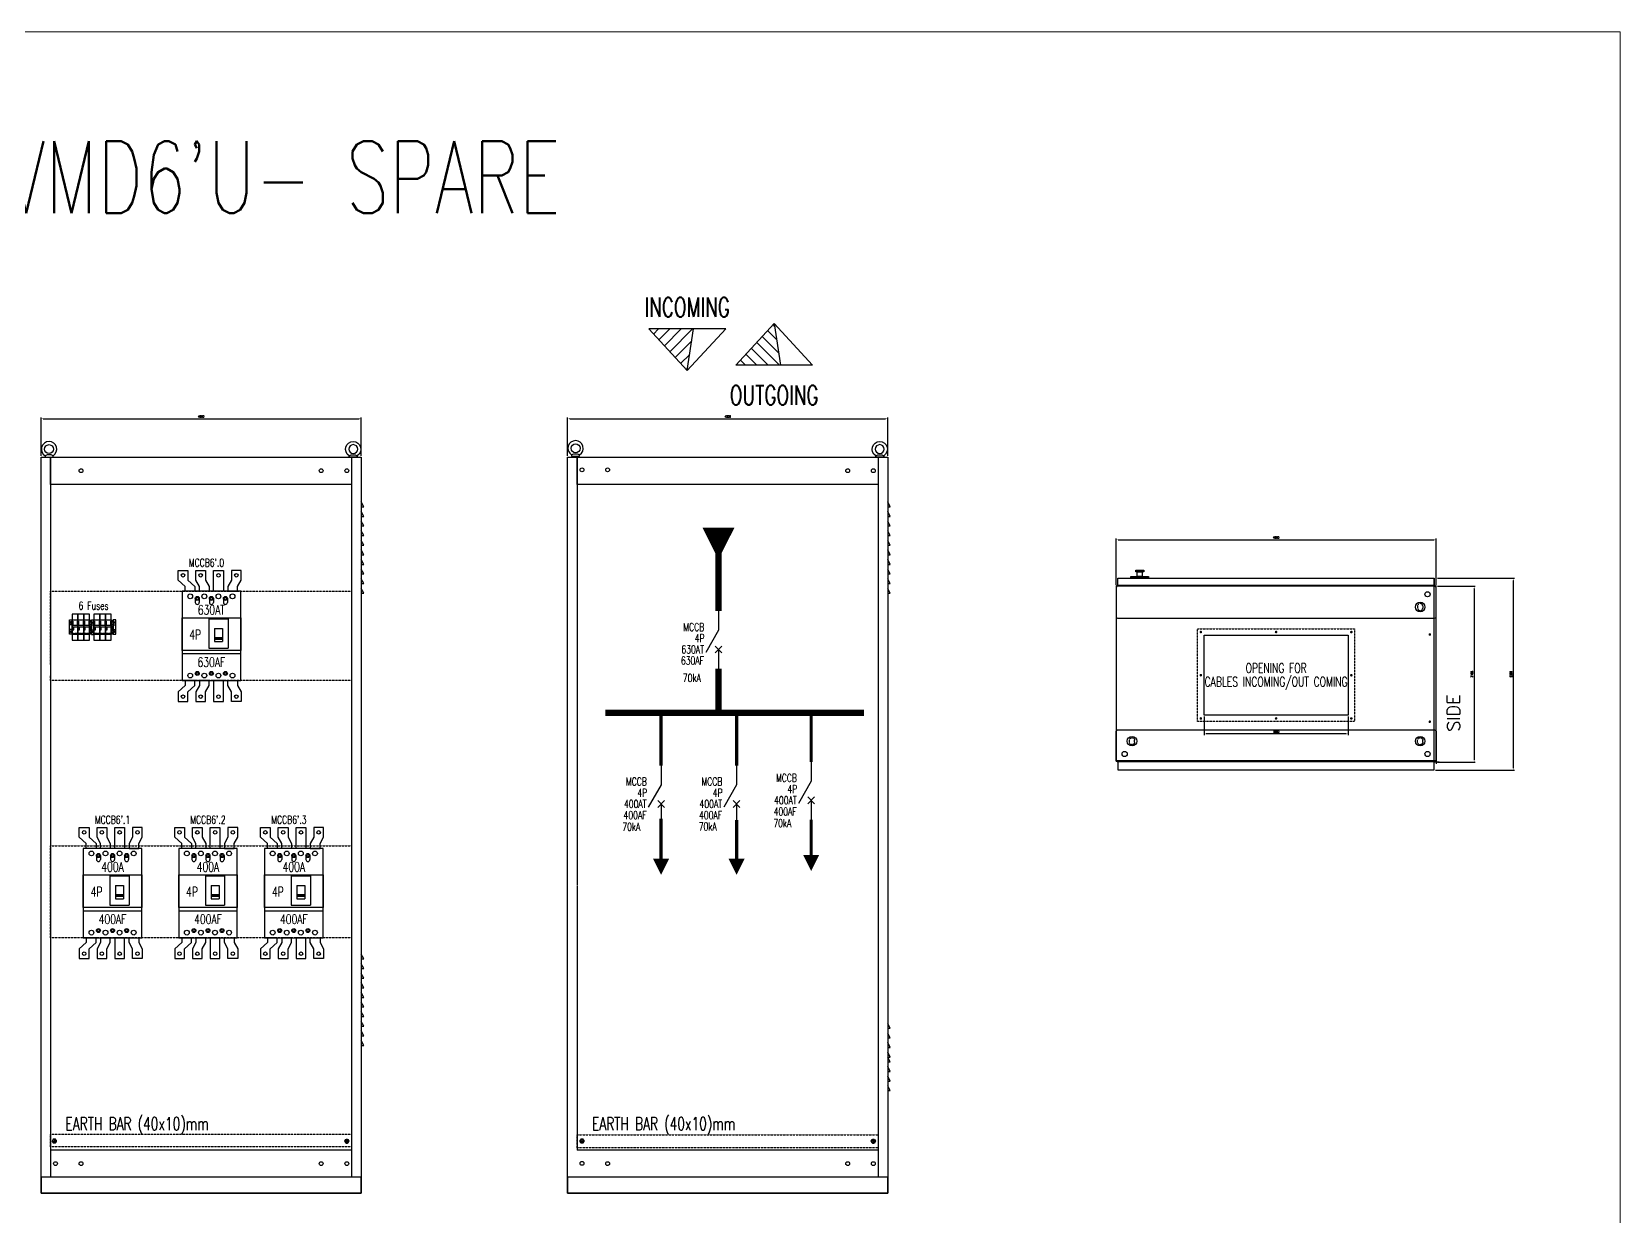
# Model space of a CAD drawing. Header units: inches. Extents: x 187 to 137830, y 99 to 66837.
# Drawn here: x 58208 to 78053, y 14538 to 29343 of the extents above; entities that cross this region are included whole.
import ezdxf
from ezdxf.enums import TextEntityAlignment as Align

# ---------------------------------------------------------------- set-up
doc = ezdxf.new("R2010")
doc.units = ezdxf.units.IN
doc.header["$MEASUREMENT"] = 0
doc.linetypes.add('HIDDEN', pattern=[0.375, 0.25, -0.125])
for name, color, linetype in [('accessory', 9, 'Continuous'), ('BOLT', 40, 'Continuous'), ('BUSBAR', 31, 'Continuous'), ('CHANGE', 4, 'Continuous'), ('Dim', 9, 'Continuous'), ('FRAME', 3, 'Continuous'), ('revise', 5, 'Continuous'), ('text', 2, 'Continuous')]:
    doc.layers.add(name, color=color, linetype=linetype)
doc.styles.add('SIMPLEX', font='SIMPLEX.shx', dxfattribs={"width": 0.7})
doc.styles.add('VNI-HELVE-CONDENSE', font='')
doc.styles.get('VNI-HELVE-CONDENSE').set_extended_font_data('VNI-Helve-Condense')
doc.dimstyles.new('STANDARD$0', dxfattribs={"dimscale": 2, "dimtxt": 12, "dimasz": 13, "dimexe": 10, "dimexo": 10, "dimgap": 10, "dimtad": 1, "dimdec": 0, "dimzin": 0, "dimdsep": 46, "dimtxsty": 'VNI-HELVE-CONDENSE', "dimcen": 2, "dimdle": 2, "dimclrd": 1, "dimclre": 1, "dimclrt": 2, "dimadec": 0, "dimazin": 0, "dimtfac": 1, "dimtdec": 0, "dimtofl": 0, "dimtmove": 0, "dimatfit": 3, "dimfxl": 1, "dimtolj": 1, "dimtzin": 0, "dimarcsym": 1})

# ---------------------------------------------------------------- blocks, each defined once
blk = doc.blocks.new('EYE BOLT')
at = {"layer": 'CHANGE'}
blk.add_line((-12.5, 0), (12.5, 0), dxfattribs=at)
at = {"layer": 'CHANGE', "linetype": 'Continuous'}
for p, q in [((12.5, 4.5), (6.1, 7)), ((12.5, 4.5), (6.1, 7)), ((12.5, 0), (12.5, 4.5)), ((12.5, 0), (12.5, 4.5))]:
    blk.add_line(p, q, dxfattribs=at)
blk.add_lwpolyline([(12.5, 0), (12.5, 4.5), (6.1, 7), (-6.1, 7), (-12.5, 4.5), (-12.5, 0)], dxfattribs=at)
blk.add_circle((0, 25), 14, dxfattribs=at)
blk.add_arc((0, 25), 24, 301.3323, 238.6677, dxfattribs=at)
blk = doc.blocks.new('*D82')
at = {"layer": 'DEFPOINTS', "color": 0, "transparency": 16777216}
for p in [(62324, 24506), (58324, 24026), (62324, 24026)]:
    blk.add_point(p, dxfattribs=at)
at = {"layer": 'Dim', "color": 8, "lineweight": -2, "transparency": 16777216}
for p, q in [((58324, 24041), (58324, 24521)), ((58351, 24506), (62297, 24506)), ((62324, 24041), (62324, 24521))]:
    blk.add_line(p, q, dxfattribs=at)
at = {"layer": 'Dim', "color": 8, "transparency": 16777216}
for points in [[(58351, 24510), (58351, 24501), (58324, 24506)], [(62297, 24510), (62297, 24501), (62324, 24506)]]:
    blk.add_solid(points, dxfattribs=at)
at = {"layer": 'Dim', "color": 6, "transparency": 16777216, "insert": (60324, 24534), "char_height": 27, "attachment_point": 5, "style": 'SIMPLEX'}
blk.add_mtext('\\A1;4000', dxfattribs=at)
blk = doc.blocks.new('BOL-12')
at = {"linetype": 'Continuous'}
for p, q in [((-13.4, 0), (13.4, 0)), ((-6, 10.4), (-12, 0)), ((-12, 0), (-6, -10.4)), ((6, 10.4), (-6, 10.4)), ((0, 13.4), (0, -13.4)), ((12, 0), (6, 10.4)), ((6, -10.4), (12, 0)), ((-6, -10.4), (6, -10.4))]:
    blk.add_line(p, q, dxfattribs=at)
for radius in [10.4, 8.39]:
    blk.add_circle((0, 0), radius, dxfattribs=at)
blk = doc.blocks.new('A$C0EF74EEC')
at = {"layer": 'CHANGE'}
for p, q in [((-30, -3.5), (-30, -94.5)), ((-30, -3.5), (30, -3.5)), ((-12.5, -33.5), (12.5, -33.5)), ((-12.5, -33.5), (-12.5, -74.5)), ((12.5, -33.5), (12.5, -74.5)), ((30, -3.5), (30, -94.5)), ((-30, -94.5), (30, -94.5)), ((-12.5, -74.5), (12.5, -74.5))]:
    blk.add_line(p, q, dxfattribs=at)
at = {"layer": 'CHANGE', "const_width": 10}
blk.add_lwpolyline([(-12.5, -64.5), (12.5, -64.5)], dxfattribs=at)
blk = doc.blocks.new('A$C50AB5FA1')
at = {"layer": 'CHANGE'}
blk.add_lwpolyline([(-91.5, 112), (91.5, 112), (91.5, 10), (-91.5, 10)], close=True, dxfattribs=at)
blk.add_blockref('A$C0EF74EEC', (22, 112), dxfattribs=at)
blk = doc.blocks.new('A$C0B0E2ACB')
at = {"layer": 'CHANGE'}
for p, q in [((-50.25, 162.5), (-50.25, 150)), ((-37.75, 162.5), (-37.75, 150)), ((-6.25, 162.5), (-6.25, 150)), ((6.25, 162.5), (6.25, 150)), ((37.75, 162.5), (37.75, 150)), ((50.25, 162.5), (50.25, 150))]:
    blk.add_line(p, q, dxfattribs=at)
at = {"layer": 'CHANGE', "linetype": 'Continuous', "ltscale": 0.4}
blk.add_line((-91.5, -10), (91.5, -10), dxfattribs=at)
blk.add_lwpolyline([(-91.5, -94.25), (91.5, -94.25), (91.5, 184.75), (-91.5, 184.75)], close=True, dxfattribs=at)
at = {"layer": 'CHANGE'}
for centre, radius in [((-66, 169), 7.5), ((-44, 162.5), 6.25), ((-44, 162.5), 6.25), ((-44, 162.5), 3.55), ((-22, 169), 7.5), ((0, 162.5), 6.25), ((0, 162.5), 6.25), ((0, 162.5), 3.55), ((22, 169), 7.5), ((44, 162.5), 6.25), ((44, 162.5), 3.55), ((66, 169), 7.5), ((-66, -78.5), 7.5), ((-44, -72), 6.25), ((-44, -72), 6.25), ((-44, -72), 3.55), ((-22, -78.5), 7.5), ((0, -72), 6.25), ((0, -72), 6.25), ((0, -72), 3.55), ((22, -78.5), 7.5), ((44, -72), 6.25), ((44, -72), 6.25), ((44, -72), 3.55), ((66, -78.5), 7.5)]:
    blk.add_circle(centre, radius, dxfattribs=at)
for centre in [(-44, 150), (0, 150), (44, 150)]:
    blk.add_arc(centre, 6.25, 180, 0, dxfattribs=at)
blk = doc.blocks.new('A$C25310AB9')
at = {"layer": 'CHANGE'}
for name, p in [('A$C0B0E2ACB', (91.5, 94.25)), ('A$C50AB5FA1', (91.5, 84.25))]:
    blk.add_blockref(name, p, dxfattribs=at)
blk = doc.blocks.new('A$C4D155230')
at = {"layer": 'CHANGE'}
for points in [[(-165, 204.5), (-165, 174.5), (-143, 154.5), (-143, 139.5), (-173.5, 139.5), (-173.5, 154.5), (-195.5, 174.5), (-195.5, 204.5), (-165, 204.5)], [(-109.5, 204.5), (-109.5, 174.5), (-98.5, 154.5), (-98.5, 139.5), (-129, 139.5), (-129, 154.5), (-140, 174.5), (-140, 204.5), (-109.5, 204.5)], [(-29, 204.5), (-29, 174.5), (-40, 154.5), (-40, 139.5), (-9.5, 139.5), (-9.5, 154.5), (1.5, 174.5), (1.5, 204.5), (-29, 204.5)], [(-165, -204.5), (-165, -174.5), (-143, -154.5), (-143, -139.5), (-173.5, -139.5), (-173.5, -154.5), (-195.5, -174.5), (-195.5, -204.5), (-165, -204.5)], [(-109.5, -204.5), (-109.5, -174.5), (-98.5, -154.5), (-98.5, -139.5), (-129, -139.5), (-129, -154.5), (-140, -174.5), (-140, -204.5), (-109.5, -204.5)], [(-29, -204.5), (-29, -174.5), (-40, -154.5), (-40, -139.5), (-9.5, -139.5), (-9.5, -154.5), (1.5, -174.5), (1.5, -204.5), (-29, -204.5)]]:
    blk.add_lwpolyline(points, dxfattribs=at)
for points in [[(-84.5, 204.5), (-54, 204.5), (-54, 139.5), (-84.5, 139.5)], [(-84.5, -204.5), (-54, -204.5), (-54, -139.5), (-84.5, -139.5)]]:
    blk.add_lwpolyline(points, close=True, dxfattribs=at)
for centre in [(-180.25, 189.5), (-124.75, 189.5), (-69.25, 189.5), (-13.75, 189.5), (-180.25, -189.5), (-124.75, -189.5), (-69.25, -189.5), (-13.75, -189.5)]:
    blk.add_circle(centre, 5.5, dxfattribs=at)
blk.add_blockref('A$C25310AB9', (-183, -139.5), dxfattribs=at)
at = {"layer": 'text', "style": 'SIMPLEX', "width": 0.7}
blk.add_text('400AF', height=30, dxfattribs=at).set_placement((-91.5, -81.77), align=Align.MIDDLE_CENTER)
blk = doc.blocks.new('A$C09140C5A')
at = {"layer": 'CHANGE'}
blk.add_blockref('A$C4D155230', (183, 0), dxfattribs=at)
at = {"layer": 'text', "style": 'SIMPLEX', "width": 0.7}
for tag, p in [('250A', (91.5, 81.6)), ('4P', (41.7, 3.9))]:
    blk.add_attdef(tag, text='', height=30, dxfattribs=at).set_placement(p, align=Align.MIDDLE)
blk = doc.blocks.new('0')
at = {"layer": 'CHANGE'}
for p, q in [((0, 19), (2, 19)), ((0, 6), (2, 6)), ((18, 5), (0, 5)), ((18, 0), (0, 0)), ((2, 19), (2, 6)), ((5, -8), (5, 0)), ((16, 19), (18, 19)), ((16, 19), (16, 6)), ((16, 6), (18, 6)), ((0, -8), (5, -8)), ((0.5, -1), (4, -1)), ((0.5, -1), (0.5, -7)), ((0.5, -7), (4, -7)), ((4, -7), (4, -1))]:
    blk.add_line(p, q, dxfattribs=at)
for points in [[(0, 23), (18, 23), (18, -23), (0, -23)], [(0, 23), (18, 23), (18, 5), (0, 5)]]:
    blk.add_lwpolyline(points, close=True, dxfattribs=at)
at = {"layer": 'text', "style": 'SIMPLEX', "width": 0.8}
blk.add_text('legrand', height=3, dxfattribs=at).set_placement((2, -21))
blk = doc.blocks.new('fuse')
at = {"layer": 'CHANGE'}
blk.add_lwpolyline([(18, 40.6), (0, 40.6), (0, -40.5), (18, -40.5)], close=True, dxfattribs=at)
blk.add_blockref('0', (0, 0))
blk = doc.blocks.new('End-stopper')
at = {"layer": 'CHANGE', "linetype": 'Continuous'}
for p, q in [((0, 7.5), (8, 7.5)), ((0, -7.5), (8, -7.5))]:
    blk.add_line(p, q, dxfattribs=at)
blk.add_lwpolyline([(0, -22.5), (8, -22.5), (8, 22.5), (0, 22.5)], close=True, dxfattribs=at)
at = {"layer": 'CHANGE', "linetype": 'Continuous', "const_width": 0.1}
for points in [[(6.2, 14.5), (1.8, 14.5)], [(4, 16.7), (4, 12.3)], [(6.2, -14.5), (1.8, -14.5)], [(4, -12.3), (4, -16.7)]]:
    blk.add_lwpolyline(points, dxfattribs=at)
at = {"layer": 'CHANGE', "linetype": 'Continuous'}
for centre, radius in [((4, 14.5), 2.5), ((4, 14.5), 2.2), ((4, -14.5), 2.5), ((4, -14.5), 2.2)]:
    blk.add_circle(centre, radius, dxfattribs=at)
blk = doc.blocks.new('1')
at = {"layer": 'CHANGE', "xscale": -1}
blk.add_blockref('End-stopper', (3089.7, 2178.7), dxfattribs=at)
blk = doc.blocks.new('e-04sqmm')
at = {"layer": 'CHANGE', "linetype": 'ByBlock'}
for p, q in [((6, 20), (0, 20)), ((6, 18), (0, 18)), ((6, 16), (0, 16)), ((6, 3), (0, 3)), ((6, -3), (0, -3)), ((6, -16), (0, -16)), ((6, -18), (0, -18)), ((6, -20), (0, -20))]:
    blk.add_line(p, q, dxfattribs=at)
blk.add_lwpolyline([(0, -21), (6, -21), (6, 21), (0, 21)], close=True, dxfattribs=at)
at = {"layer": 'CHANGE', "linetype": 'ByBlock', "const_width": 1}
for points in [[(1.4, 6.9), (4.6, 10.1)], [(1.4, -10.1), (4.6, -6.9)]]:
    blk.add_lwpolyline(points, dxfattribs=at)
at = {"layer": 'CHANGE', "linetype": 'ByBlock'}
for centre, radius in [((3, 8.5), 2.5), ((3, 0), 1), ((3, -8.5), 2.5)]:
    blk.add_circle(centre, radius, dxfattribs=at)
blk = doc.blocks.new('*D79')
at = {"layer": 'DEFPOINTS', "color": 0, "transparency": 16777216}
for p in [(68902, 24506), (64902, 24026), (68902, 24026)]:
    blk.add_point(p, dxfattribs=at)
at = {"layer": 'Dim', "color": 8, "lineweight": -2, "transparency": 16777216}
for p, q in [((64902, 24041), (64902, 24521)), ((64929, 24506), (68875, 24506)), ((68902, 24041), (68902, 24521))]:
    blk.add_line(p, q, dxfattribs=at)
at = {"layer": 'Dim', "color": 8, "transparency": 16777216}
for points in [[(64929, 24510), (64929, 24501), (64902, 24506)], [(68875, 24510), (68875, 24501), (68902, 24506)]]:
    blk.add_solid(points, dxfattribs=at)
at = {"layer": 'Dim', "color": 6, "transparency": 16777216, "insert": (66902, 24534), "char_height": 27, "attachment_point": 5, "style": 'SIMPLEX'}
blk.add_mtext('\\A1;4000', dxfattribs=at)
blk = doc.blocks.new('CB')
for p, q in [((0, 120), (0, 180)), ((0, 60), (-40, 130)), ((10.6, 109.4), (-10.6, 130.6)), ((-10.6, 109.4), (10.6, 130.6)), ((0, 0), (0, 60))]:
    blk.add_line(p, q)
blk = doc.blocks.new('*D66')
at = {"layer": 'DEFPOINTS', "color": 0, "transparency": 16777216}
for p in [(75754, 22412), (75754, 20214), (76227, 20214)]:
    blk.add_point(p, dxfattribs=at)
at = {"layer": 'Dim', "color": 8, "lineweight": -2, "transparency": 16777216}
for p, q in [((75769, 22412), (76242, 22412)), ((76227, 22385), (76227, 20241)), ((75769, 20214), (76242, 20214))]:
    blk.add_line(p, q, dxfattribs=at)
at = {"layer": 'Dim', "color": 8, "transparency": 16777216}
for points in [[(76223, 22385), (76232, 22385), (76227, 22412)], [(76223, 20241), (76232, 20241), (76227, 20214)]]:
    blk.add_solid(points, dxfattribs=at)
at = {"layer": 'Dim', "color": 6, "transparency": 16777216, "insert": (76199, 21313), "char_height": 27, "attachment_point": 5, "rotation": 90, "style": 'SIMPLEX'}
blk.add_mtext('\\A1;2198', dxfattribs=at)
blk = doc.blocks.new('*D67')
at = {"layer": 'DEFPOINTS', "color": 0, "transparency": 16777216}
for p in [(75754, 22512), (75730, 20113), (76715, 20113)]:
    blk.add_point(p, dxfattribs=at)
at = {"layer": 'Dim', "color": 8, "lineweight": -2, "transparency": 16777216}
for p, q in [((75769, 22512), (76730, 22512)), ((76715, 22485), (76715, 20140)), ((75745, 20113), (76730, 20113))]:
    blk.add_line(p, q, dxfattribs=at)
at = {"layer": 'Dim', "color": 8, "transparency": 16777216}
for points in [[(76711, 22485), (76720, 22485), (76715, 22512)], [(76711, 20140), (76720, 20140), (76715, 20113)]]:
    blk.add_solid(points, dxfattribs=at)
at = {"layer": 'Dim', "color": 6, "transparency": 16777216, "insert": (76687, 21313), "char_height": 27, "attachment_point": 5, "rotation": 90, "style": 'SIMPLEX'}
blk.add_mtext('\\A1;2399', dxfattribs=at)
blk = doc.blocks.new('A$C43AD0A24')
at = {"layer": 'CHANGE'}
for points in [[(-27.5, -5), (27.5, -5), (27.5, 0), (-27.5, 0)], [(-12.5, -25), (12.5, -25), (12.5, -20), (-12.5, -20)], [(-7.5, -20), (7.5, -20), (7.5, -5), (-7.5, -5)]]:
    blk.add_lwpolyline(points, close=True, dxfattribs=at)
blk = doc.blocks.new('*D68')
at = {"layer": 'DEFPOINTS', "color": 0, "transparency": 16777216}
for p in [(75754, 22992), (71754, 22412), (75754, 22412)]:
    blk.add_point(p, dxfattribs=at)
at = {"layer": 'Dim', "color": 8, "lineweight": -2, "transparency": 16777216}
for p, q in [((71754, 22427), (71754, 23007)), ((71781, 22992), (75727, 22992)), ((75754, 22427), (75754, 23007))]:
    blk.add_line(p, q, dxfattribs=at)
at = {"layer": 'Dim', "color": 8, "transparency": 16777216}
for points in [[(71781, 22997), (71781, 22988), (71754, 22992)], [(75727, 22997), (75727, 22988), (75754, 22992)]]:
    blk.add_solid(points, dxfattribs=at)
at = {"layer": 'Dim', "color": 6, "transparency": 16777216, "insert": (73754, 23021), "char_height": 27, "attachment_point": 5, "style": 'SIMPLEX'}
blk.add_mtext('\\A1;4000', dxfattribs=at)
blk = doc.blocks.new('A$C2A512ED8')
at = {"layer": 'FRAME', "linetype": 'HIDDEN'}
for p, q in [((3, 8), (-3, 8)), ((3, -8), (-3, -8))]:
    blk.add_line(p, q, dxfattribs=at)
for centre, start, end in [((-3, 0), 90, 270), ((3, 0), 270, 90)]:
    blk.add_arc(centre, 8, start, end, dxfattribs=at)
blk = doc.blocks.new('*D78')
at = {"layer": 'DEFPOINTS', "color": 0, "transparency": 16777216}
for p in [(72854, 20800), (74654, 20800), (72854, 20567)]:
    blk.add_point(p, dxfattribs=at)
at = {"layer": 'Dim', "color": 8, "lineweight": -2, "transparency": 16777216}
for p, q in [((72854, 20785), (72854, 20552)), ((74654, 20785), (74654, 20552)), ((74627, 20567), (72881, 20567))]:
    blk.add_line(p, q, dxfattribs=at)
at = {"layer": 'Dim', "color": 8, "transparency": 16777216}
for points in [[(72881, 20571), (72881, 20562), (72854, 20567)], [(74627, 20571), (74627, 20562), (74654, 20567)]]:
    blk.add_solid(points, dxfattribs=at)
at = {"layer": 'Dim', "color": 6, "transparency": 16777216, "insert": (73754, 20595), "char_height": 27, "attachment_point": 5, "style": 'SIMPLEX'}
blk.add_mtext('\\A1;1800', dxfattribs=at)
blk = doc.blocks.new('MCCB630AT')
at = {"layer": 'CHANGE'}
for points in [[(42445.3, 15765.2), (42445.3, 15735.2), (42467.3, 15715.2), (42467.3, 15700.2), (42436.8, 15700.2), (42436.8, 15715.2), (42414.8, 15735.2), (42414.8, 15765.2), (42445.3, 15765.2)], [(42500.8, 15765.2), (42500.8, 15735.2), (42511.8, 15715.2), (42511.8, 15700.2), (42481.3, 15700.2), (42481.3, 15715.2), (42470.3, 15735.2), (42470.3, 15765.2), (42500.8, 15765.2)], [(42581.3, 15765.2), (42581.3, 15735.2), (42570.3, 15715.2), (42570.3, 15700.2), (42600.8, 15700.2), (42600.8, 15715.2), (42611.8, 15735.2), (42611.8, 15765.2), (42581.3, 15765.2)], [(42445.3, 15356.2), (42445.3, 15386.2), (42467.3, 15406.2), (42467.3, 15421.2), (42436.8, 15421.2), (42436.8, 15406.2), (42414.8, 15386.2), (42414.8, 15356.2), (42445.3, 15356.2)], [(42500.8, 15356.2), (42500.8, 15386.2), (42511.8, 15406.2), (42511.8, 15421.2), (42481.3, 15421.2), (42481.3, 15406.2), (42470.3, 15386.2), (42470.3, 15356.2), (42500.8, 15356.2)], [(42581.3, 15356.2), (42581.3, 15386.2), (42570.3, 15406.2), (42570.3, 15421.2), (42600.8, 15421.2), (42600.8, 15406.2), (42611.8, 15386.2), (42611.8, 15356.2), (42581.3, 15356.2)]]:
    blk.add_lwpolyline(points, dxfattribs=at)
for points in [[(42525.8, 15765.2), (42556.3, 15765.2), (42556.3, 15700.2), (42525.8, 15700.2)], [(42525.8, 15356.2), (42556.3, 15356.2), (42556.3, 15421.2), (42525.8, 15421.2)]]:
    blk.add_lwpolyline(points, close=True, dxfattribs=at)
for centre in [(42430.1, 15750.2), (42485.6, 15750.2), (42541.1, 15750.2), (42596.6, 15750.2), (42430.1, 15371.2), (42485.6, 15371.2), (42541.1, 15371.2), (42596.6, 15371.2)]:
    blk.add_circle(centre, 5.5, dxfattribs=at)
blk.add_blockref('A$C25310AB9', (42427.3, 15421.2), dxfattribs=at)
at = {"layer": 'text', "ltscale": 100, "style": 'SIMPLEX', "width": 0.7}
blk.add_text("MCCB6'.0", height=25, dxfattribs=at).set_placement((42503.6, 15789.7), align=Align.MIDDLE_CENTER)
at = {"layer": 'text', "style": 'SIMPLEX', "width": 0.7}
blk.add_text('630AF', height=30, dxfattribs=at).set_placement((42518.8, 15478.9), align=Align.MIDDLE_CENTER)
for tag, p in [('630A', (42518.8, 15642.3)), ('4P', (42468.3, 15564.6))]:
    blk.add_attdef(tag, text='', height=30, dxfattribs=at).set_placement(p, align=Align.MIDDLE)

msp = doc.modelspace()

# ---------------------------------------------------------------- hatches: boundary and pattern name
at = {"layer": 'CHANGE', "linetype": 'Continuous'}
h = msp.add_hatch(dxfattribs=at)
h.set_pattern_fill('ANSI31', color=256, scale=800, angle=720, style=0)
h.set_pattern_definition([(45, (50710.97, -11902.94), (-70.71068, 70.71068), [])])
h.paths.add_polyline_path([(66477.17, 25627.74), (66397.17, 25107.74), (65917.17, 25627.74)])
h = msp.add_hatch(dxfattribs=at)
h.set_pattern_fill('ANSI31', color=256, scale=800, angle=720, style=0)
h.set_pattern_definition([(315, (51797.35, 62706.72), (-70.71068, -70.71068), [])])
h.paths.add_polyline_path([(67563.55, 25176.04), (67483.55, 25696.04), (67003.55, 25176.04)])

# ---------------------------------------------------------------- linework, layer by layer
at = {"color": 6, "linetype": 'Continuous', "lineweight": 0}
msp.add_lwpolyline([(42373.47, 29342.53), (78052.6, 29342.53), (78052.6, 565.8), (42373.47, 565.8)], close=True, dxfattribs=at)
at = {"const_width": 16}
for points in [[(72805.52, 21839.85, 1), (72821.52, 21839.85, 1)], [(73745.52, 21839.85, -1), (73761.52, 21839.85, -1)], [(74701.52, 21839.85, -1), (74685.52, 21839.85, -1)], [(75681.52, 21808.57, 1), (75665.52, 21808.57, 1)], [(72805.52, 21299.85, 1), (72821.52, 21299.85, 1)], [(74701.52, 21299.85, -1), (74685.52, 21299.85, -1)], [(72805.52, 20759.85, -1), (72821.52, 20759.85, -1)], [(73745.52, 20759.85, 1), (73761.52, 20759.85, 1)], [(74701.52, 20759.85, 1), (74685.52, 20759.85, 1)], [(75681.52, 20718.91, -1), (75665.52, 20718.91, -1)]]:
    msp.add_lwpolyline(points, format="xyb", close=True, dxfattribs=at)
at = {"layer": 'accessory', "linetype": 'HIDDEN'}
msp.add_lwpolyline([(72773.52, 20719.85), (72773.52, 21879.85), (74733.52, 21879.85), (74733.52, 20719.85)], close=True, dxfattribs=at)
at = {"layer": 'BUSBAR'}
for points in [[(66787.25, 22746.08, 0, 400, 0), (66787.25, 23146.08, 640, 640, 0)], [(66787.25, 22746.08, 0, 200, 0), (66787.25, 22946.08, 320, 320, 0)], [(66787.25, 22746.08, 0, 200, 0), (66787.25, 22946.08, 320, 320, 0)], [(65373.14, 20829.2, 80, 80, 0), (68603.62, 20829.2, 0, 0, 0)], [(66070.04, 18806.5, 0, 200, 0), (66070.04, 19006.5, 320, 320, 0)], [(67013.3, 18806.5, 0, 200, 0), (67013.3, 19006.5, 320, 320, 0)], [(67945.2, 18851.91, 0, 200, 0), (67945.2, 19051.91, 320, 320, 0)]]:
    msp.add_lwpolyline(points, format="xyseb", dxfattribs=at)
for points, const_width in [([(66787.25, 22102.49), (66787.25, 22980.84)], 80), ([(66787.25, 21382.49), (66787.25, 20829.2)], 80), ([(66070.04, 20170.86), (66070.04, 20829.2)], 40), ([(67013.3, 20170.86), (67013.3, 20829.2)], 40), ([(67945.2, 20216.27), (67945.2, 20829.2)], 40), ([(66070.04, 19506.59), (66070.04, 19006.5)], 40), ([(67013.3, 19491.1), (67013.3, 19006.5)], 40), ([(67945.2, 19496.27), (67945.2, 19051.91)], 40)]:
    msp.add_lwpolyline(points, dxfattribs=dict(at, const_width=const_width))
at = {"layer": 'BUSBAR', "linetype": 'HIDDEN'}
for points in [[(62204.2, 15405.77), (58444.2, 15405.77), (58444.2, 15565.77), (62204.2, 15565.77)], [(68781.94, 15394.77), (65021.94, 15394.77), (65021.94, 15554.77), (68781.94, 15554.77)]]:
    msp.add_lwpolyline(points, close=True, dxfattribs=at)
at = {"layer": 'CHANGE', "linetype": 'Continuous'}
for p, q in [((66396.18, 25108.82), (66476.18, 25628.82)), ((67483.55, 25696.04), (67563.55, 25176.04))]:
    msp.add_line(p, q, dxfattribs=at)
for points in [[(66877.17, 25627.74), (65917.17, 25627.74), (66397.17, 25107.74), (66397.17, 25107.74)], [(67963.55, 25176.04), (67003.55, 25176.04), (67483.55, 25696.04), (67483.55, 25696.04)]]:
    msp.add_lwpolyline(points, close=True, dxfattribs=at)
at = {"layer": 'CHANGE', "linetype": 'ByBlock'}
for points in [[(62324.2, 23405.77), (62355.2, 23405.77), (62324.2, 23465.77)], [(62324.2, 23405.77), (62355.2, 23405.77), (62324.2, 23465.77)], [(68901.94, 23405.77), (68932.94, 23405.77), (68901.94, 23465.77)], [(68901.94, 23405.77), (68932.94, 23405.77), (68901.94, 23465.77)], [(62324.2, 23285.77), (62355.2, 23285.77), (62324.2, 23345.77)], [(62324.2, 23285.77), (62355.2, 23285.77), (62324.2, 23345.77)], [(62324.2, 23165.77), (62355.2, 23165.77), (62324.2, 23225.77)], [(62324.2, 23165.77), (62355.2, 23165.77), (62324.2, 23225.77)], [(68901.94, 23285.77), (68932.94, 23285.77), (68901.94, 23345.77)], [(68901.94, 23285.77), (68932.94, 23285.77), (68901.94, 23345.77)], [(68901.94, 23165.77), (68932.94, 23165.77), (68901.94, 23225.77)], [(68901.94, 23165.77), (68932.94, 23165.77), (68901.94, 23225.77)], [(62324.2, 23045.77), (62355.2, 23045.77), (62324.2, 23105.77)], [(62324.2, 23045.77), (62355.2, 23045.77), (62324.2, 23105.77)], [(68901.94, 23045.77), (68932.94, 23045.77), (68901.94, 23105.77)], [(68901.94, 23045.77), (68932.94, 23045.77), (68901.94, 23105.77)], [(62324.2, 22925.77), (62355.2, 22925.77), (62324.2, 22985.77)], [(62324.2, 22925.77), (62355.2, 22925.77), (62324.2, 22985.77)], [(62324.2, 22805.77), (62355.2, 22805.77), (62324.2, 22865.77)], [(62324.2, 22805.77), (62355.2, 22805.77), (62324.2, 22865.77)], [(68901.94, 22925.77), (68932.94, 22925.77), (68901.94, 22985.77)], [(68901.94, 22925.77), (68932.94, 22925.77), (68901.94, 22985.77)], [(68901.94, 22805.77), (68932.94, 22805.77), (68901.94, 22865.77)], [(68901.94, 22805.77), (68932.94, 22805.77), (68901.94, 22865.77)], [(62324.2, 22685.77), (62355.2, 22685.77), (62324.2, 22745.77)], [(62324.2, 22685.77), (62355.2, 22685.77), (62324.2, 22745.77)], [(62324.2, 22565.77), (62355.2, 22565.77), (62324.2, 22625.77)], [(62324.2, 22565.77), (62355.2, 22565.77), (62324.2, 22625.77)], [(68901.94, 22685.77), (68932.94, 22685.77), (68901.94, 22745.77)], [(68901.94, 22685.77), (68932.94, 22685.77), (68901.94, 22745.77)], [(68901.94, 22565.77), (68932.94, 22565.77), (68901.94, 22625.77)], [(68901.94, 22565.77), (68932.94, 22565.77), (68901.94, 22625.77)], [(62324.2, 22445.77), (62355.2, 22445.77), (62324.2, 22505.77)], [(62324.2, 22445.77), (62355.2, 22445.77), (62324.2, 22505.77)], [(68901.94, 22445.77), (68932.94, 22445.77), (68901.94, 22505.77)], [(68901.94, 22445.77), (68932.94, 22445.77), (68901.94, 22505.77)], [(62324.2, 22325.77), (62355.2, 22325.77), (62324.2, 22385.77)], [(62324.2, 22325.77), (62355.2, 22325.77), (62324.2, 22385.77)], [(68901.94, 22325.77), (68932.94, 22325.77), (68901.94, 22385.77)], [(68901.94, 22325.77), (68932.94, 22325.77), (68901.94, 22385.77)], [(62324.2, 17753.72), (62355.2, 17753.72), (62324.2, 17813.72)], [(62324.2, 17753.72), (62355.2, 17753.72), (62324.2, 17813.72)], [(62324.2, 17633.72), (62355.2, 17633.72), (62324.2, 17693.72)], [(62324.2, 17633.72), (62355.2, 17633.72), (62324.2, 17693.72)], [(62324.2, 17513.72), (62355.2, 17513.72), (62324.2, 17573.72)], [(62324.2, 17513.72), (62355.2, 17513.72), (62324.2, 17573.72)], [(62324.2, 17393.72), (62355.2, 17393.72), (62324.2, 17453.72)], [(62324.2, 17393.72), (62355.2, 17393.72), (62324.2, 17453.72)], [(62324.2, 17273.72), (62355.2, 17273.72), (62324.2, 17333.72)], [(62324.2, 17273.72), (62355.2, 17273.72), (62324.2, 17333.72)], [(62324.2, 17153.72), (62355.2, 17153.72), (62324.2, 17213.72)], [(62324.2, 17153.72), (62355.2, 17153.72), (62324.2, 17213.72)], [(62324.2, 17033.72), (62355.2, 17033.72), (62324.2, 17093.72)], [(62324.2, 17033.72), (62355.2, 17033.72), (62324.2, 17093.72)], [(62324.2, 16913.72), (62355.2, 16913.72), (62324.2, 16973.72)], [(62324.2, 16913.72), (62355.2, 16913.72), (62324.2, 16973.72)], [(68901.94, 16888.06), (68932.94, 16888.06), (68901.94, 16948.06)], [(68901.94, 16888.06), (68932.94, 16888.06), (68901.94, 16948.06)], [(62324.2, 16793.72), (62355.2, 16793.72), (62324.2, 16853.72)], [(62324.2, 16793.72), (62355.2, 16793.72), (62324.2, 16853.72)], [(62324.2, 16673.72), (62355.2, 16673.72), (62324.2, 16733.72)], [(62324.2, 16673.72), (62355.2, 16673.72), (62324.2, 16733.72)], [(68901.94, 16768.06), (68932.94, 16768.06), (68901.94, 16828.06)], [(68901.94, 16768.06), (68932.94, 16768.06), (68901.94, 16828.06)], [(68901.94, 16648.06), (68932.94, 16648.06), (68901.94, 16708.06)], [(68901.94, 16648.06), (68932.94, 16648.06), (68901.94, 16708.06)], [(68901.94, 16528.06), (68932.94, 16528.06), (68901.94, 16588.06)], [(68901.94, 16528.06), (68932.94, 16528.06), (68901.94, 16588.06)], [(68901.94, 16468.06), (68932.94, 16468.06), (68901.94, 16528.06)], [(68901.94, 16468.06), (68932.94, 16468.06), (68901.94, 16528.06)], [(68901.94, 16348.06), (68932.94, 16348.06), (68901.94, 16408.06)], [(68901.94, 16348.06), (68932.94, 16348.06), (68901.94, 16408.06)], [(68901.94, 16228.06), (68932.94, 16228.06), (68901.94, 16288.06)], [(68901.94, 16228.06), (68932.94, 16228.06), (68901.94, 16288.06)], [(68901.94, 16108.06), (68932.94, 16108.06), (68901.94, 16168.06)], [(68901.94, 16108.06), (68932.94, 16108.06), (68901.94, 16168.06)]]:
    msp.add_lwpolyline(points, dxfattribs=at)
msp.add_lwpolyline([(74653.52, 20799.85), (72853.52, 20799.85), (72853.52, 21799.85), (74653.52, 21799.85)], close=True, dxfattribs=at)
at = {"layer": 'CHANGE', "linetype": 'Continuous'}
for centre in [(75553.52, 22152.24), (71953.52, 20475.5), (75553.52, 20475.5)]:
    msp.add_circle(centre, 60, dxfattribs=at)
at = {"layer": 'FRAME'}
for p, q in [((58444.2, 24025.77), (58444.2, 21473.9)), ((62204.2, 24025.77), (62204.2, 21473.9)), ((65021.94, 24025.77), (65021.94, 18681.49)), ((68781.94, 24025.77), (68781.94, 18673.9)), ((58444.2, 21473.9), (58444.2, 15025.77)), ((62204.2, 21473.9), (62204.2, 15025.77)), ((65021.94, 18673.9), (65021.94, 15365.77)), ((68781.94, 18673.9), (68781.94, 15025.77)), ((62204.2, 15365.77), (58444.2, 15365.77)), ((68781.94, 15365.77), (65021.94, 15365.77))]:
    msp.add_line(p, q, dxfattribs=at)
at = {"layer": 'FRAME', "linetype": 'ByBlock'}
for p, q in [((75729.52, 22012.24), (75729.52, 22512.24)), ((75729.52, 20615.5), (75729.52, 22012.24)), ((75729.52, 20115.5), (75729.52, 20615.5))]:
    msp.add_line(p, q, dxfattribs=at)
at = {"layer": 'FRAME'}
for points in [[(58324.2, 21473.9), (58324.2, 24025.77), (62324.2, 24025.77), (62324.2, 21473.9)], [(64901.94, 18673.9), (64901.94, 24025.77), (68901.94, 24025.77), (68901.94, 18673.9)], [(62324.2, 21473.9), (62324.2, 14825.77), (58324.2, 14825.77), (58324.2, 21473.9)], [(68901.94, 18673.9), (68901.94, 14825.77), (64901.94, 14825.77), (64901.94, 18673.9)]]:
    msp.add_lwpolyline(points, dxfattribs=at)
for points in [[(62204.2, 23685.77), (58444.2, 23685.77), (58444.2, 24025.77), (62204.2, 24025.77)], [(68781.94, 23685.77), (65021.94, 23685.77), (65021.94, 24025.77), (68781.94, 24025.77)], [(62324.2, 15025.77), (58324.2, 15025.77), (58324.2, 14825.77), (62324.2, 14825.77)], [(68901.94, 15025.77), (64901.94, 15025.77), (64901.94, 14825.77), (68901.94, 14825.77)]]:
    msp.add_lwpolyline(points, close=True, dxfattribs=at)
at = {"layer": 'FRAME', "const_width": 20}
msp.add_lwpolyline([(71777.52, 22422.24), (75729.52, 22422.24)], dxfattribs=at)
at = {"layer": 'FRAME', "linetype": 'ByBlock'}
for points in [[(71777.52, 22412.24), (71777.52, 22512.24), (75729.52, 22512.24), (75729.52, 22412.24)], [(75753.52, 22012.24), (75753.52, 22412.24), (71753.52, 22412.24), (71753.52, 22012.24)], [(71753.52, 22012.24), (71753.52, 20615.5)], [(75753.52, 20615.5), (75753.52, 22012.24)], [(71753.52, 20615.5), (71753.52, 20235.5), (75753.52, 20235.5)], [(75753.52, 20235.5), (75753.52, 20615.5)], [(71777.52, 20215.5), (71777.52, 20115.5), (75729.52, 20115.5), (75729.52, 20215.5)]]:
    msp.add_lwpolyline(points, dxfattribs=at)
at = {"layer": 'FRAME', "linetype": 'HIDDEN'}
msp.add_lwpolyline([(58444.2, 21416.99), (58444.2, 22348.73), (62204.2, 22348.73), (62204.2, 21232.73), (58444.2, 21232.73), (58444.2, 21291.93)], dxfattribs=at)
at = {"layer": 'FRAME', "linetype": 'Continuous'}
for points in [[(71773.52, 22012.24), (75733.52, 22012.24, 0.41421356), (75753.52, 22032.24), (75753.52, 22392.24, 0.41421356), (75733.52, 22412.24), (71773.52, 22412.24, 0.41421356), (71753.52, 22392.24), (71753.52, 22032.24, 0.41421356)], [(71773.52, 20615.5), (75733.52, 20615.5, -0.41421356), (75753.52, 20595.5), (75753.52, 20235.5, -0.41421356), (75733.52, 20215.5), (71773.52, 20215.5, -0.41421356), (71753.52, 20235.5), (71753.52, 20595.5, -0.41421356)]]:
    msp.add_lwpolyline(points, format="xyb", close=True, dxfattribs=at)
at = {"layer": 'FRAME', "linetype": 'HIDDEN'}
msp.add_lwpolyline([(58444.2, 19165.81), (62204.2, 19165.81), (62204.2, 18019.81), (58444.2, 18019.81)], close=True, dxfattribs=at)
at = {"layer": 'FRAME'}
for centre in [(58824.2, 23855.77), (61824.2, 23855.77), (62144.2, 23855.77), (65081.94, 23866.6), (65401.94, 23866.6), (68401.94, 23855.77), (68721.94, 23855.77), (58504.2, 15195.77), (58824.2, 15195.77), (61824.2, 15195.77), (62144.2, 15195.77), (65081.94, 15198.86), (65401.94, 15195.77), (68401.94, 15195.77), (68721.94, 15195.77)]:
    msp.add_circle(centre, 24, dxfattribs=at)
at = {"layer": 'FRAME', "linetype": 'Continuous'}
for centre in [(75645.52, 22312.24), (71861.52, 20315.5), (75645.52, 20315.5)]:
    msp.add_circle(centre, 32, dxfattribs=at)
at = {"layer": 'revise', "linetype": 'Continuous'}
for p, q in [((75729.52, 20215.5), (75790.69, 20215.5)), ((75753.52, 20235.5), (75753.52, 20192.08))]:
    msp.add_line(p, q, dxfattribs=at)

# ---------------------------------------------------------------- block references
at = {"yscale": 4, "zscale": 4}
for p, xscale in [((58424.2, 24025.77), 4), ((62224.2, 24025.77), -4), ((65001.94, 24036.6), 4), ((68801.94, 24025.77), -4)]:
    msp.add_blockref('EYE BOLT', p, dxfattribs=dict(at, xscale=xscale))
at = {"layer": 'BOLT', "yscale": 2.239999999990687, "zscale": 2.24}
for p, xscale in [((58490.99, 15477.86), 2.240000000223517), ((62144.2, 15474.73), -2.240000000223517), ((65081.94, 15477.86), 2.240000000223517), ((68721.94, 15474.77), -2.240000000223517)]:
    msp.add_blockref('BOL-12', p, dxfattribs=dict(at, xscale=xscale))
at = {"layer": 'CHANGE', "extrusion": (0, 0, -1), "xscale": 4, "yscale": 4, "zscale": -4, "rotation": 180}
msp.add_blockref('A$C43AD0A24', (-72049.52, 22512.24), dxfattribs=at)
at = {"layer": 'CHANGE', "xscale": 3.996962308883667, "yscale": 3.996962308650836, "zscale": 3.996962308650836}
for p in [(58713.41, 21900.98), (58785.35, 21900.98), (58857.3, 21900.98), (58985.24, 21900.98), (59057.19, 21900.98), (59129.13, 21900.98)]:
    msp.add_blockref('fuse', p, dxfattribs=at)
at = {"layer": 'CHANGE', "xscale": -4, "yscale": 4, "zscale": 4, "rotation": 180}
for p in [(66787.25, 22102.49), (66070.04, 20170.86), (67013.3, 20170.86), (67945.2, 20216.27)]:
    msp.add_blockref('CB', p, dxfattribs=at)
at = {"layer": 'CHANGE', "linetype": 'Continuous', "yscale": 4, "zscale": 4}
for p, xscale in [((46354.79, 13186.44), 4), ((71311.85, 13184.64), -4), ((71583.69, 13186.44), -4)]:
    msp.add_blockref('1', p, dxfattribs=dict(at, xscale=xscale))
at = {"layer": 'Dim', "linetype": 'HIDDEN', "yscale": 4, "zscale": 4, "rotation": 90}
for p, xscale in [((75553.52, 22152.24), 4), ((71953.52, 20475.5), -4), ((75553.52, 20475.5), -4)]:
    msp.add_blockref('A$C2A512ED8', p, dxfattribs=dict(at, xscale=xscale))
at = {"layer": 'Dim', "linetype": 'Continuous', "xscale": 4, "yscale": 4, "zscale": 4}
for p in [(58929.24, 21900.98), (59201.08, 21900.98)]:
    msp.add_blockref('e-04sqmm', p, dxfattribs=at)
for p in [(58851.32, 18577.81), (60043.63, 18577.81), (61116.07, 18577.81)]:
    msp.add_blockref('A$C09140C5A', p, dxfattribs=at).add_auto_attribs({'4P': '4P', '250A': '400A'})
at = {"layer": 'revise', "linetype": 'Continuous', "xscale": 4, "yscale": 4, "zscale": 4}
msp.add_blockref('MCCB630AT', (-109623.07, -40452), dxfattribs=at).add_auto_attribs({'4P': '4P', '630A': '630AT'})

# ---------------------------------------------------------------- texts
at = {"layer": 'text', "ltscale": 100, "style": 'SIMPLEX', "width": 0.7}
for s, height, p in [("LV PANEL BOARD- LVMD6'U- SPARE", 900, (56950.89, 27524.19)), ('6 Fuses', 100, (58980.2, 22168.91)), ("MCCB6'.1", 100, (59217.32, 19494.02)), ("MCCB6'.2", 100, (60409.63, 19494.02)), ("MCCB6'.3", 100, (61421.07, 19494.02))]:
    msp.add_text(s, height=height, dxfattribs=at).set_placement(p, align=Align.MIDDLE_CENTER)
at = {"layer": 'text', "style": 'SIMPLEX', "width": 0.7}
for s, height, p in [('INCOMING', 240, (66396.18, 25899.03)), ('OUTGOING', 240, (67482.55, 24799.33)), ('OPENING FOR', 120, (73753.52, 21389.85)), ('CABLES INCOMING/OUT COMING', 120, (73753.52, 21209.85)), ('EARTH BAR (40x10)mm', 160, (59524.2, 15683.77)), ('EARTH BAR (40x10)mm', 160, (66101.94, 15683.77))]:
    msp.add_text(s, height=height, dxfattribs=at).set_placement(p, align=Align.MIDDLE)
for s, p in [('MCCB', (66609.61, 21902.7)), ('630AT', (66606.27, 21622.7)), ('630AF', (66606.27, 21482.7)), ('70kA', (66567.36, 21265.48, -20)), ('MCCB', (67767.55, 20016.47)), ('MCCB', (65892.39, 19971.07)), ('MCCB', (66835.65, 19971.07)), ('400AT', (65889.06, 19691.07)), ('400AT', (66832.32, 19691.07)), ('400AF', (67764.22, 19596.47)), ('400AT', (67764.22, 19736.47)), ('70kA', (65810.71, 19407.09)), ('400AF', (65889.06, 19551.07)), ('70kA', (66765.65, 19409.6)), ('400AF', (66832.32, 19551.07)), ('70kA', (67697.55, 19450.64))]:
    msp.add_text(s, height=100, dxfattribs=at).set_placement(p, align=Align.MIDDLE_RIGHT)
for p in [(66490.2, 21762.7), (65772.99, 19831.07), (66716.25, 19831.07), (67648.15, 19876.47)]:
    msp.add_text('4P', height=100, dxfattribs=at).set_placement(p, align=Align.MIDDLE_LEFT)
at = {"layer": 'text', "color": 7, "linetype": 'ByBlock', "style": 'SIMPLEX'}
msp.add_text('SIDE', height=160, rotation=90, dxfattribs=at).set_placement((75969.35, 20594.84), align=Align.MIDDLE_LEFT)

# ---------------------------------------------------------------- dimensions: what is measured, and where the dimension line sits
at = {"layer": 'Dim'}
for base, p1, p2, picture, middle in [((62324.2, 24505.77), (58324.2, 24025.77), (62324.2, 24025.77), '*D82', (60324.2, 24534.27)), ((68901.94, 24505.77), (64901.94, 24025.77), (68901.94, 24025.77), '*D79', (66901.94, 24534.27)), ((75753.52, 22992.24), (71753.52, 22412.24), (75753.52, 22412.24), '*D68', (73753.52, 23020.74)), ((72853.52, 20566.87), (74653.52, 20799.85), (72853.52, 20799.85), '*D78', (73753.52, 20595.37))]:
    dim = msp.add_linear_dim(base=base, p1=p1, p2=p2, dimstyle='STANDARD$0', override={"dimscale": 1.5, "dimtxt": 18, "dimasz": 18, "dimtxsty": 'SIMPLEX', "dimclrd": 8, "dimclre": 8, "dimclrt": 6, "dimtmove": 1}, dxfattribs=at)
    dim.commit()
    dim.dimension.update_dxf_attribs({"geometry": picture, "text_midpoint": middle})
for base, p1, p2, picture, middle in [((76715.49, 20113.15), (75753.52, 22512.24), (75729.52, 20113.15), '*D67', (76686.99, 21312.7)), ((76227.14, 20213.79), (75753.52, 22412.24), (75753.52, 20213.79), '*D66', (76198.64, 21313.02))]:
    dim = msp.add_linear_dim(base=base, p1=p1, p2=p2, angle=90, dimstyle='STANDARD$0', override={"dimscale": 1.5, "dimtxt": 18, "dimasz": 18, "dimtxsty": 'SIMPLEX', "dimclrd": 8, "dimclre": 8, "dimclrt": 6, "dimtmove": 1}, dxfattribs=at)
    dim.commit()
    dim.dimension.update_dxf_attribs({"geometry": picture, "text_midpoint": middle})

doc.saveas('drawing.dxf')
